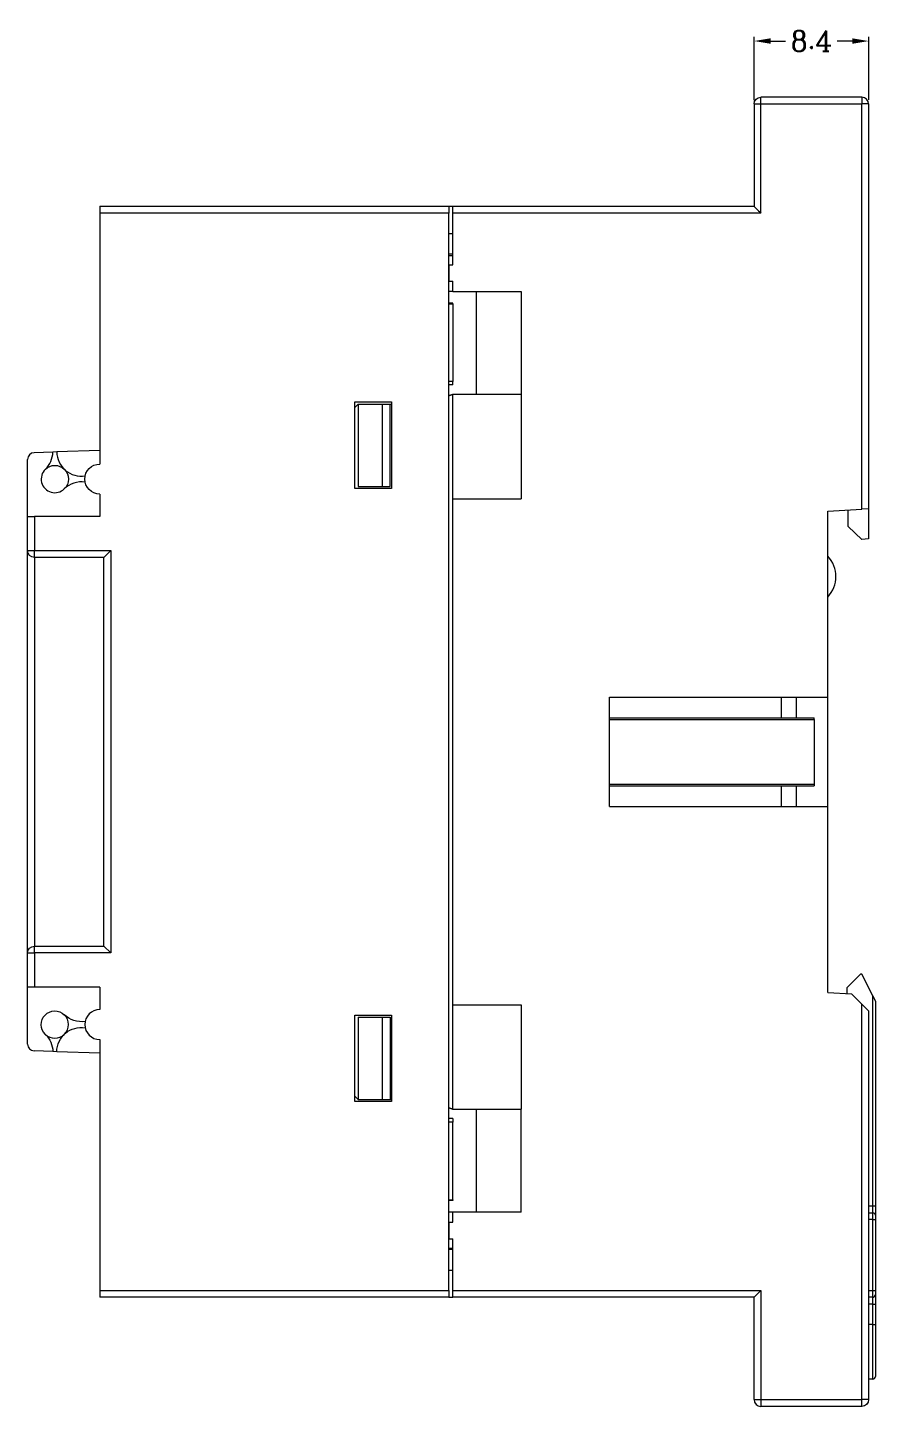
# Model space of a CAD drawing. Header units: millimetres. Extents: x 92 to 1037, y 522 to 1264.
# Drawn here: x 974.5 to 1036.7, y 615 to 716.1 of the extents above; entities that cross this region are included whole.
import ezdxf

# ---------------------------------------------------------------- set-up
doc = ezdxf.new("R2010")
doc.units = ezdxf.units.MM
doc.layers.get('Defpoints').update_dxf_attribs({"linetype": 'CONTINUOUS'})
doc.layers.add('8', color=7, linetype='CONTINUOUS', true_color=0xffffff)
doc.layers.add('9', color=7, linetype='CONTINUOUS', true_color=0xffffff)
doc.layers.add('dim', color=82, linetype='CONTINUOUS', lineweight=9)
doc.styles.add('ROMANC', font='romanc.shx', dxfattribs={"bigfont": 'gbcbig.shx'})
doc.dimstyles.new('YanXiu', dxfattribs={"dimtxt": 6, "dimasz": 2.2, "dimexe": 0.66, "dimexo": 0.66, "dimgap": 0.66, "dimtad": 0, "dimdsep": 46, "dimtxsty": 'ROMANC', "dimcen": 0, "dimclrd": 256, "dimclre": 131, "dimclrt": 42, "dimazin": 2, "dimtfac": 1, "dimtofl": 0, "dimtmove": 0, "dimatfit": 3, "dimfxl": 0, "dimlwd": 5, "dimlwe": 5, "dimarcsym": 0})

# ---------------------------------------------------------------- blocks, each defined once
blk = doc.blocks.new('*D75')
at = {"layer": 'Defpoints', "color": 0, "lineweight": 18, "transparency": 16777216}
for p in [(1027.83, 715.1), (1027.83, 710.47), (1036.23, 710.48)]:
    blk.add_point(p, dxfattribs=at)
at = {"layer": 'dim', "color": 131, "lineweight": 5, "transparency": 16777216}
for p, q in [((1027.83, 710.77), (1027.83, 715.4)), ((1036.23, 710.78), (1036.23, 715.4))]:
    blk.add_line(p, q, dxfattribs=at)
at = {"layer": 'dim', "lineweight": 5, "transparency": 16777216}
for p, q in [((1029.03, 715.1), (1030.12, 715.1)), ((1035.03, 715.1), (1033.93, 715.1))]:
    blk.add_line(p, q, dxfattribs=at)
at = {"layer": 'dim', "lineweight": 18, "transparency": 16777216}
for points in [[(1029.03, 715.3), (1029.03, 714.9), (1027.83, 715.1)], [(1035.03, 715.3), (1035.03, 714.9), (1036.23, 715.1)]]:
    blk.add_solid(points, dxfattribs=at)
at = {"layer": 'dim', "color": 42, "lineweight": 18, "transparency": 16777216, "insert": (1032.03, 715.1), "char_height": 1.5, "attachment_point": 5, "style": 'ROMANC'}
blk.add_mtext('8.4', dxfattribs=at)

msp = doc.modelspace()

# ---------------------------------------------------------------- linework, layer by layer
at = {"layer": '8', "color": 155, "linetype": 'Continuous', "lineweight": 18}
for p, q in [((979.826, 702.985), (1005.426, 702.985)), ((979.826, 702.985), (979.826, 702.485)), ((1005.426, 702.985), (1005.726, 702.985)), ((1005.426, 702.985), (1005.426, 702.485)), ((979.826, 702.485), (979.826, 684.085)), ((1005.426, 623.485), (1005.426, 702.485)), ((1005.426, 700.985), (1005.726, 700.985)), ((1005.726, 695.885), (1005.426, 695.885)), ((1005.426, 695.835), (1005.726, 695.835)), ((1005.726, 695.834), (1005.726, 695.885)), ((1005.726, 695.835), (1005.726, 690.135)), ((1005.726, 690.135), (1005.426, 690.135)), ((1005.726, 689.885), (1005.426, 689.885)), ((1005.726, 689.885), (1005.726, 690.135)), ((998.526, 682.285), (998.526, 688.635)), ((998.526, 688.635), (1001.226, 688.635)), ((1001.226, 688.635), (1001.226, 682.285)), ((976.384, 684.964), (975.008, 684.916)), ((976.667, 684.974), (976.384, 684.964)), ((979.826, 685.084), (976.667, 684.974)), ((974.526, 680.235), (974.526, 684.416)), ((979.826, 681.885), (979.826, 680.235)), ((1001.226, 682.285), (998.526, 682.285)), ((974.526, 677.735), (974.526, 680.235)), ((974.526, 680.235), (975.026, 680.235)), ((979.826, 680.235), (975.026, 680.235)), ((974.526, 648.235), (974.526, 677.735)), ((980.126, 677.235), (980.626, 677.735)), ((980.126, 677.235), (975.026, 677.235)), ((980.126, 648.735), (980.126, 677.235)), ((974.526, 645.735), (974.526, 648.235)), ((975.026, 648.735), (980.126, 648.735)), ((980.626, 648.235), (980.126, 648.735)), ((974.526, 641.553), (974.526, 645.735)), ((975.026, 645.735), (974.526, 645.735)), ((979.826, 645.735), (975.026, 645.735)), ((979.826, 645.735), (979.826, 644.085)), ((998.526, 637.335), (998.526, 643.685)), ((998.526, 643.685), (1001.226, 643.685)), ((1001.226, 643.685), (1001.226, 637.335)), ((976.384, 641.005), (975.008, 641.053)), ((976.667, 640.995), (976.384, 641.005)), ((979.826, 640.885), (976.667, 640.995)), ((979.826, 641.885), (979.826, 623.485)), ((1001.226, 637.335), (998.526, 637.335)), ((1005.726, 636.085), (1005.426, 636.085)), ((1005.726, 636.085), (1005.726, 635.835)), ((1005.726, 635.835), (1005.426, 635.835)), ((1005.726, 630.135), (1005.726, 635.835)), ((1005.426, 630.135), (1005.726, 630.135)), ((1005.726, 630.085), (1005.426, 630.085)), ((1005.726, 630.135), (1005.726, 630.085)), ((1005.426, 624.985), (1005.726, 624.985)), ((979.826, 623.485), (979.826, 622.985)), ((1005.426, 622.985), (979.826, 622.985)), ((1005.425, 622.985), (1005.726, 622.985)), ((1005.426, 623.485), (1005.426, 622.985))]:
    msp.add_line(p, q, dxfattribs=at)
at = {"layer": '8', "color": 155, "linetype": 'Continuous', "lineweight": 13}
for p, q in [((1005.426, 702.485), (979.826, 702.485)), ((975.026, 680.235), (975.026, 677.735)), ((974.526, 677.735), (975.026, 677.735)), ((975.026, 677.735), (980.626, 677.735)), ((975.026, 677.235), (975.026, 677.735)), ((980.626, 677.735), (980.626, 648.235)), ((975.026, 677.235), (975.026, 648.735)), ((974.526, 648.235), (975.026, 648.235)), ((975.026, 648.235), (975.026, 648.735)), ((975.026, 648.235), (975.026, 645.735)), ((980.626, 648.235), (975.026, 648.235)), ((979.826, 623.485), (1005.426, 623.485))]:
    msp.add_line(p, q, dxfattribs=at)
at = {"layer": '8', "color": 155, "linetype": 'Continuous', "lineweight": 18}
for centre, radius, start, end in [((975.026, 684.416), 0.5, 91.99951, 180), ((974.569, 685.008), 1.815, 314.02724, 358.59483), ((978.482, 685.008), 1.815, 181.09269, 278.45772), ((976.526, 682.984), 1, 134.02724, 314.02724), ((978.482, 680.96), 1.815, 81.53276, 134.02724), ((979.826, 642.985), 1.1, 90, 270), ((976.526, 642.985), 1, 314.02724, 45.97276), ((976.526, 642.985), 1, 225.97276, 314.02724), ((975.026, 641.553), 0.5, 180, 268.00049)]:
    msp.add_arc(centre, radius, start, end, dxfattribs=at)
at = {"layer": '8', "color": 155, "linetype": 'Continuous', "lineweight": 18, "extrusion": (0, 0, -1)}
for centre, radius, start, end in [((-976.526, 682.984), 1, 45.97276, 134.02724), ((-976.526, 682.984), 1, 134.02724, 225.97276), ((-979.826, 682.985), 1.1, 270, 90), ((-975.026, 677.735), 0.5, 270, 0), ((-975.026, 648.235), 0.5, 0, 90), ((-976.526, 642.985), 1, 314.02724, 134.02724), ((-978.482, 645.009), 1.815, 261.53529, 314.02724), ((-974.569, 640.961), 1.815, 134.02724, 178.59483), ((-978.482, 640.961), 1.815, 1.09269, 98.46023)]:
    msp.add_arc(centre, radius, start, end, dxfattribs=at)
at = {"layer": '9', "color": 155, "linetype": 'Continuous', "lineweight": 18}
for p, q in [((1035.726, 710.985), (1028.326, 710.985)), ((1036.226, 710.485), (1036.226, 680.792)), ((1005.726, 702.985), (1027.826, 702.985)), ((1005.726, 702.485), (1005.726, 702.985)), ((1005.726, 698.685), (1005.726, 702.485)), ((1005.726, 699.485), (1005.426, 699.485)), ((1005.426, 699.385), (1005.726, 699.385)), ((1005.426, 698.685), (1005.426, 697.485)), ((1005.426, 698.685), (1005.726, 698.685)), ((1005.426, 697.485), (1005.726, 697.485)), ((1005.726, 696.735), (1005.426, 696.735)), ((1005.726, 696.735), (1005.726, 697.485)), ((1005.726, 696.735), (1010.726, 696.735)), ((1007.426, 696.735), (1007.426, 689.185)), ((1010.726, 696.735), (1010.726, 689.185)), ((1005.726, 681.535), (1005.726, 689.185)), ((1010.726, 689.185), (1005.726, 689.185)), ((1010.726, 689.185), (1010.726, 681.535)), ((998.769, 688.485), (998.526, 688.241)), ((998.769, 688.485), (998.769, 682.435)), ((1000.554, 682.435), (1000.554, 688.485)), ((1000.554, 688.485), (1001.126, 688.485)), ((1001.126, 682.435), (1001.126, 688.485)), ((1001.126, 688.485), (1001.226, 688.485)), ((998.769, 682.435), (1000.554, 682.435)), ((1000.554, 682.435), (1001.126, 682.435)), ((1005.726, 644.435), (1005.726, 681.535)), ((1005.726, 681.535), (1010.726, 681.535)), ((1033.226, 680.635), (1035.726, 680.766)), ((1033.226, 666.985), (1033.226, 680.635)), ((1034.726, 679.511), (1034.726, 680.713)), ((1036.226, 680.792), (1035.726, 680.766)), ((1036.226, 680.792), (1036.226, 678.589)), ((1034.726, 679.511), (1035.724, 678.563)), ((1036.226, 678.589), (1035.724, 678.563)), ((1017.226, 666.985), (1033.226, 666.985)), ((1017.226, 658.985), (1017.226, 666.985)), ((1030.926, 665.485), (1030.926, 666.985)), ((1033.226, 658.985), (1033.226, 666.985)), ((1017.226, 665.485), (1032.226, 665.485)), ((1017.226, 665.353), (1032.226, 665.353)), ((1032.226, 665.353), (1032.226, 665.485)), ((1032.226, 665.353), (1032.226, 660.616)), ((1017.226, 660.616), (1032.226, 660.616)), ((1017.226, 660.485), (1032.226, 660.485)), ((1030.926, 658.985), (1030.926, 660.485)), ((1032.226, 660.616), (1032.226, 660.485)), ((1017.226, 658.985), (1033.226, 658.985)), ((1033.226, 645.335), (1033.226, 658.985)), ((1035.626, 646.685), (1034.626, 645.685)), ((1035.726, 646.685), (1035.626, 646.685)), ((1036.526, 645.085), (1035.726, 646.685)), ((1033.226, 645.335), (1034.967, 645.243)), ((1034.626, 645.685), (1034.626, 645.261)), ((1035.726, 644.485), (1034.967, 645.243)), ((1036.526, 645.085), (1036.726, 644.685)), ((1005.726, 636.785), (1005.726, 644.435)), ((1005.726, 644.435), (1010.726, 644.435)), ((1010.726, 644.435), (1010.726, 636.785)), ((1035.726, 644.485), (1036.226, 643.985)), ((1036.726, 644.685), (1036.726, 629.685)), ((998.769, 643.535), (998.769, 637.485)), ((998.769, 643.535), (1000.554, 643.535)), ((1000.554, 643.535), (1001.126, 643.535)), ((1000.554, 637.485), (1000.554, 643.535)), ((1001.126, 643.535), (1001.126, 637.485)), ((1036.226, 643.985), (1036.226, 615.485)), ((998.526, 637.728), (998.769, 637.485)), ((1000.554, 637.485), (1001.126, 637.485)), ((1001.126, 637.485), (1001.226, 637.485)), ((1005.726, 636.785), (1010.726, 636.785)), ((1007.426, 636.785), (1007.426, 629.235)), ((1010.726, 629.235), (1010.726, 636.785)), ((1005.726, 629.235), (1005.426, 629.235)), ((1005.726, 628.485), (1005.726, 629.235)), ((1010.726, 629.235), (1005.726, 629.235)), ((1036.226, 629.185), (1036.526, 629.185)), ((1036.726, 629.685), (1036.726, 628.985)), ((1036.726, 628.985), (1036.726, 628.685)), ((1005.426, 628.485), (1005.426, 627.285)), ((1005.426, 628.485), (1005.726, 628.485)), ((1036.726, 628.685), (1036.726, 623.485)), ((1005.426, 627.285), (1005.726, 627.285)), ((1005.726, 623.485), (1005.726, 627.285)), ((1005.426, 626.585), (1005.726, 626.585)), ((1005.726, 626.485), (1005.426, 626.485)), ((1005.726, 622.985), (1005.726, 623.485)), ((1027.826, 622.985), (1005.726, 622.985)), ((1036.526, 622.985), (1036.226, 622.985)), ((1036.726, 623.485), (1036.726, 623.185)), ((1036.726, 623.185), (1036.726, 622.485)), ((1036.726, 622.485), (1036.726, 620.985)), ((1036.726, 620.985), (1036.726, 617.185)), ((1036.526, 616.985), (1036.226, 616.985)), ((1035.726, 614.985), (1028.326, 614.985))]:
    msp.add_line(p, q, dxfattribs=at)
at = {"layer": '9', "color": 155, "linetype": 'Continuous', "lineweight": 13}
for p, q in [((1028.326, 710.485), (1028.326, 710.985)), ((1035.726, 710.985), (1035.726, 710.485)), ((1027.826, 710.485), (1028.326, 710.485)), ((1028.326, 710.485), (1035.726, 710.485)), ((1035.726, 680.766), (1035.726, 710.485)), ((1036.226, 710.485), (1035.726, 710.485)), ((1028.326, 702.485), (1005.726, 702.485)), ((1036.526, 629.685), (1036.526, 645.085)), ((1035.726, 615.485), (1035.726, 644.485)), ((1036.226, 629.685), (1036.526, 629.685)), ((1036.526, 629.185), (1036.526, 629.685)), ((1036.526, 629.685), (1036.726, 629.685)), ((1036.526, 628.685), (1036.526, 629.185)), ((1036.526, 628.685), (1036.226, 628.685)), ((1036.526, 623.485), (1036.526, 628.685)), ((1036.526, 628.685), (1036.726, 628.685)), ((1005.726, 623.485), (1028.326, 623.485)), ((1036.226, 623.485), (1036.526, 623.485)), ((1036.526, 622.985), (1036.526, 623.485)), ((1036.526, 623.485), (1036.726, 623.485)), ((1036.526, 622.485), (1036.526, 622.985)), ((1036.526, 622.485), (1036.226, 622.485)), ((1036.526, 620.985), (1036.526, 622.485)), ((1036.526, 622.485), (1036.726, 622.485)), ((1036.526, 620.985), (1036.226, 620.985)), ((1036.526, 620.985), (1036.726, 620.985)), ((1036.526, 616.985), (1036.526, 620.985)), ((1027.826, 615.485), (1028.326, 615.485)), ((1028.326, 615.485), (1035.726, 615.485)), ((1028.326, 615.485), (1028.326, 614.985)), ((1036.226, 615.485), (1035.726, 615.485)), ((1035.726, 614.985), (1035.726, 615.485))]:
    msp.add_line(p, q, dxfattribs=at)
at = {"layer": '9', "color": 155, "linetype": 'Continuous', "lineweight": 18, "extrusion": (0, 0, -1)}
for centre, radius, start, end in [((-1028.326, 710.485), 0.5, 0, 90), ((-1036.526, 628.985), 0.2, 90, 180), ((-1035.726, 615.485), 0.5, 180, 270)]:
    msp.add_arc(centre, radius, start, end, dxfattribs=at)
at = {"layer": '9', "color": 155, "linetype": 'Continuous', "lineweight": 18}
for centre, radius, start, end in [((1035.726, 710.485), 0.5, 0, 90), ((1031.651, 675.835), 2.175, 316.39718, 43.60282), ((1036.526, 623.185), 0.2, 270, 0), ((1036.526, 617.185), 0.2, 270, 0), ((1028.326, 615.485), 0.5, 180, 270)]:
    msp.add_arc(centre, radius, start, end, dxfattribs=at)
for points, knots in [([(1027.826, 710.485), (1027.826, 710.151), (1027.826, 709.818), (1027.826, 708.151), (1027.826, 706.818), (1027.826, 704.651), (1027.826, 703.818), (1027.826, 702.985)], [0, 0, 0, 0, 0.1333333, 0.1333333, 0.6666667, 0.6666667, 1, 1, 1, 1]), ([(1027.826, 702.985), (1027.826, 702.985), (1027.846, 702.964), (1027.911, 702.899), (1027.955, 702.855), (1028.1, 702.71), (1028.214, 702.596), (1028.326, 702.485)], [0, 0, 0, 0, 0.25, 0.25, 0.5, 0.5, 1, 1, 1, 1]), ([(998.769, 688.485), (999.318, 688.485), (999.867, 688.485), (1000.462, 688.485), (1000.508, 688.485), (1000.554, 688.485)], [0, 0, 0, 0, 0.9232737, 0.9232737, 1, 1, 1, 1]), ([(998.769, 637.485), (999.318, 637.485), (999.867, 637.485), (1000.462, 637.485), (1000.508, 637.485), (1000.554, 637.485)], [0, 0, 0, 0, 0.9232737, 0.9232737, 1, 1, 1, 1]), ([(1027.826, 622.985), (1027.826, 622.985), (1027.846, 623.005), (1027.911, 623.07), (1027.955, 623.114), (1028.1, 623.259), (1028.214, 623.373), (1028.326, 623.485)], [0, 0, 0, 0, 0.25, 0.25, 0.5, 0.5, 1, 1, 1, 1]), ([(1027.826, 615.485), (1027.826, 615.818), (1027.826, 616.151), (1027.826, 617.818), (1027.826, 619.151), (1027.826, 621.318), (1027.826, 622.151), (1027.826, 622.985)], [0, 0, 0, 0, 0.1333333, 0.1333333, 0.6666667, 0.6666667, 1, 1, 1, 1])]:
    msp.add_open_spline(points, degree=3, knots=knots, dxfattribs=at)
at = {"layer": '9', "color": 155, "linetype": 'Continuous', "lineweight": 13}
for points in [[(1028.326, 702.485), (1028.326, 702.818), (1028.326, 703.151), (1028.326, 704.818), (1028.326, 706.151), (1028.326, 708.485), (1028.326, 709.485), (1028.326, 710.485)], [(1028.326, 623.485), (1028.326, 623.151), (1028.326, 622.818), (1028.326, 621.151), (1028.326, 619.818), (1028.326, 617.485), (1028.326, 616.485), (1028.326, 615.485)]]:
    msp.add_open_spline(points, degree=3, knots=[0, 0, 0, 0, 0.125, 0.125, 0.625, 0.625, 1, 1, 1, 1], dxfattribs=at)
at = {"layer": '9', "color": 155, "linetype": 'Continuous', "lineweight": 18}
for points, degree in [([(1005.726, 689.185), (1005.426, 689.08)], 1), ([(1029.826, 665.485), (1029.826, 665.985), (1029.826, 666.485), (1029.826, 666.985)], 3), ([(1029.826, 658.985), (1029.826, 659.485), (1029.826, 659.985), (1029.826, 660.485)], 3), ([(1005.426, 636.89), (1005.726, 636.785)], 1)]:
    msp.add_open_spline(points, degree=degree, dxfattribs=at)

# ---------------------------------------------------------------- dimensions: what is measured, and where the dimension line sits
at = {"layer": 'dim', "lineweight": 18}
dim = msp.add_linear_dim(base=(1027.826, 715.104), p1=(1036.226, 710.485), p2=(1027.826, 710.468), dimstyle='YanXiu', override={"dimtxt": 1.5, "dimasz": 1.2, "dimexe": 0.29985, "dimexo": 0.29985, "dimgap": 0.29985}, dxfattribs=at)
dim.commit()
dim.dimension.update_dxf_attribs({"geometry": '*D75', "text_midpoint": (1032.026, 715.104)})

doc.saveas('drawing.dxf')
